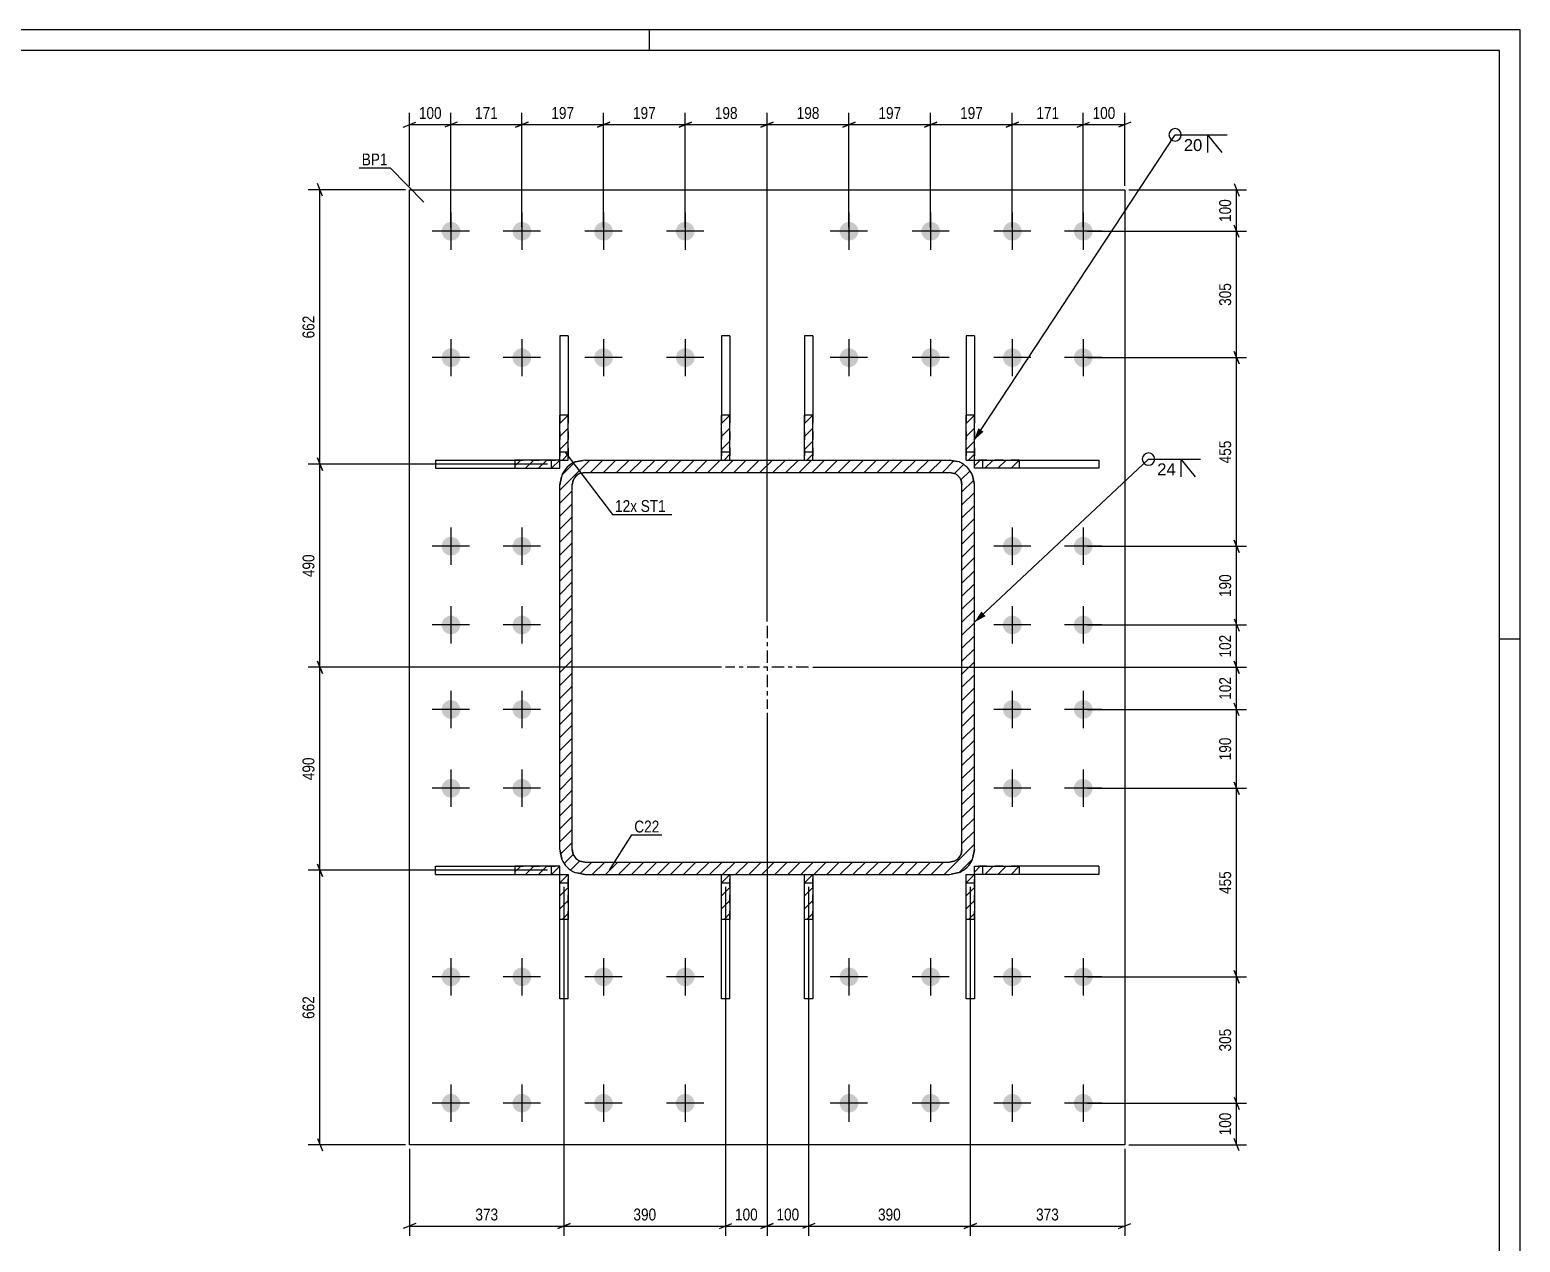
# Model space of a CAD drawing. Header units: millimetres. Extents: x 0 to 841, y 0 to 594.
# Drawn here: x 481.5 to 841, y 301.5 to 594 of the extents above; entities that cross this region are included whole.
import ezdxf

# ---------------------------------------------------------------- set-up
doc = ezdxf.new("R2010")
doc.units = ezdxf.units.MM
doc.linetypes.add('DXK_LINE_DOT2', pattern=[3.9198, 1.9599, -1.9599])
doc.linetypes.add('DXK_LINE_DOT3', pattern=[5.9187, 2.979, -0.9799, 0.9799, -0.9799])
doc.styles.add('Arial', font='ARIAL.TTF', dxfattribs={"height": 0.2})
doc.styles.add('Arial Narrow', font='ARIALN.TTF', dxfattribs={"height": 0.2})

# ---------------------------------------------------------------- blocks, each defined once
blk = doc.blocks.new('Unknown-727412140-2639')
at = {"color": 5, "linetype": 'Continuous'}
for p, q in [((841, 594), (0, 594)), ((631, 589), (631, 594)), ((841, 0), (841, 594)), ((836, 589), (5, 589)), ((836, 5), (836, 589)), ((841, 447), (836, 447))]:
    blk.add_line(p, q, dxfattribs=at)
blk = doc.blocks.new('Part-727412140-4032 - 3764')
at = {"linetype": 'Continuous'}
h = blk.add_hatch(dxfattribs=at)
h.set_pattern_fill('', scale=0.7, style=0, pattern_type=0)
h.set_pattern_definition([(45, (720.1797, 490.1868), (-1.57154, 1.57154), [])])
h.paths.add_polyline_path([(720.18, 488.19), (720.18, 490.19), (709.35, 490.19), (709.35, 488.19)])
at = {"color": 7, "linetype": 'DXK_LINE_DOT2'}
for p, q in [((720.18, 490.19), (709.35, 490.19)), ((709.35, 488.19), (709.35, 490.19)), ((711.35, 488.19), (711.35, 490.19)), ((720.18, 488.19), (709.35, 488.19))]:
    blk.add_line(p, q, dxfattribs=at)
at = {"color": 2, "linetype": 'Continuous'}
for p, q in [((709.35, 490.19), (720.18, 490.19)), ((709.35, 488.19), (709.35, 490.19)), ((720.18, 490.19), (739.35, 490.19)), ((720.18, 490.19), (720.18, 488.19)), ((739.35, 490.19), (739.35, 488.19)), ((720.18, 488.19), (709.35, 488.19)), ((739.35, 488.19), (720.18, 488.19))]:
    blk.add_line(p, q, dxfattribs=at)
blk = doc.blocks.new('Part-727412140-4027 - 3764')
at = {"color": 2, "linetype": 'Continuous'}
for p, q in [((573.1, 555.39), (745.6, 555.39)), ((573.1, 324.99), (573.1, 555.39)), ((745.6, 555.39), (745.6, 324.99)), ((745.6, 324.99), (573.1, 324.99))]:
    blk.add_line(p, q, dxfattribs=at)
blk = doc.blocks.new('Part-727412140-4028 - 3764')
at = {"linetype": 'Continuous'}
h = blk.add_hatch(dxfattribs=at)
h.set_pattern_fill('', scale=0.7, style=0, pattern_type=0)
h.set_pattern_definition([(45, (709.3545, 390.1868), (-1.57154, 1.57154), [])])
h.paths.add_polyline_path([(709.35, 379.36), (709.35, 390.19), (707.35, 390.19), (707.35, 379.36)])
at = {"color": 7, "linetype": 'DXK_LINE_DOT2'}
for p, q in [((707.35, 379.36), (707.35, 390.19)), ((707.35, 390.19), (709.35, 390.19)), ((709.35, 379.36), (709.35, 390.19)), ((707.35, 388.19), (709.35, 388.19))]:
    blk.add_line(p, q, dxfattribs=at)
at = {"color": 2, "linetype": 'Continuous'}
for p, q in [((707.35, 379.36), (707.35, 390.19)), ((707.35, 390.19), (709.35, 390.19)), ((709.35, 390.19), (709.35, 379.36)), ((707.35, 360.19), (707.35, 379.36)), ((709.35, 379.36), (707.35, 379.36)), ((709.35, 379.36), (709.35, 360.19)), ((709.35, 360.19), (707.35, 360.19))]:
    blk.add_line(p, q, dxfattribs=at)
blk = doc.blocks.new('Part-727412140-4029 - 3764')
at = {"linetype": 'Continuous'}
h = blk.add_hatch(dxfattribs=at)
h.set_pattern_fill('', scale=0.7, style=0, pattern_type=0)
h.set_pattern_definition([(45, (611.3547, 390.1868), (-1.57154, 1.57154), [])])
h.paths.add_polyline_path([(611.35, 379.36), (611.35, 390.19), (609.35, 390.19), (609.35, 379.36)])
at = {"color": 7, "linetype": 'DXK_LINE_DOT2'}
for p, q in [((609.35, 379.36), (609.35, 390.19)), ((609.35, 390.19), (611.35, 390.19)), ((611.35, 379.36), (611.35, 390.19)), ((609.35, 388.19), (611.35, 388.19))]:
    blk.add_line(p, q, dxfattribs=at)
at = {"color": 2, "linetype": 'Continuous'}
for p, q in [((609.35, 379.36), (609.35, 390.19)), ((609.35, 390.19), (611.35, 390.19)), ((611.35, 390.19), (611.35, 379.36)), ((609.35, 360.19), (609.35, 379.36)), ((611.35, 379.36), (609.35, 379.36)), ((611.35, 360.19), (611.35, 379.36)), ((611.35, 360.19), (609.35, 360.19))]:
    blk.add_line(p, q, dxfattribs=at)
blk = doc.blocks.new('Part-727412140-4030 - 3764')
at = {"linetype": 'Continuous'}
h = blk.add_hatch(dxfattribs=at)
h.set_pattern_fill('', scale=0.7, style=0, pattern_type=0)
h.set_pattern_definition([(45, (709.3545, 501.012), (-1.57154, 1.57154), [])])
h.paths.add_polyline_path([(709.35, 490.19), (709.35, 501.01), (707.35, 501.01), (707.35, 490.19)])
at = {"color": 2, "linetype": 'Continuous'}
for p, q in [((707.35, 520.19), (707.35, 501.01)), ((709.35, 520.19), (707.35, 520.19)), ((709.35, 520.19), (709.35, 501.01)), ((707.35, 490.19), (707.35, 501.01)), ((709.35, 501.01), (707.35, 501.01)), ((709.35, 490.19), (709.35, 501.01)), ((707.35, 490.19), (709.35, 490.19))]:
    blk.add_line(p, q, dxfattribs=at)
at = {"color": 7, "linetype": 'DXK_LINE_DOT2'}
for p, q in [((707.35, 501.01), (707.35, 490.19)), ((709.35, 501.01), (709.35, 490.19)), ((707.35, 492.19), (709.35, 492.19)), ((707.35, 490.19), (709.35, 490.19))]:
    blk.add_line(p, q, dxfattribs=at)
blk = doc.blocks.new('Part-727412140-4031 - 3764')
at = {"linetype": 'Continuous'}
h = blk.add_hatch(dxfattribs=at)
h.set_pattern_fill('', scale=0.7, style=0, pattern_type=0)
h.set_pattern_definition([(45, (611.3547, 501.012), (-1.57154, 1.57154), [])])
h.paths.add_polyline_path([(611.35, 490.19), (611.35, 501.01), (609.35, 501.01), (609.35, 490.19)])
at = {"color": 2, "linetype": 'Continuous'}
for p, q in [((611.35, 520.19), (609.35, 520.19)), ((609.35, 520.19), (609.35, 501.01)), ((611.35, 520.19), (611.35, 501.01)), ((609.35, 490.19), (609.35, 501.01)), ((611.35, 501.01), (609.35, 501.01)), ((611.35, 490.19), (611.35, 501.01)), ((609.35, 490.19), (611.35, 490.19))]:
    blk.add_line(p, q, dxfattribs=at)
at = {"color": 7, "linetype": 'DXK_LINE_DOT2'}
for p, q in [((609.35, 501.01), (609.35, 490.19)), ((611.35, 501.01), (611.35, 490.19)), ((609.35, 492.19), (611.35, 492.19)), ((609.35, 490.19), (611.35, 490.19))]:
    blk.add_line(p, q, dxfattribs=at)
blk = doc.blocks.new('Part-727412140-4033 - 3764')
at = {"linetype": 'Continuous'}
h = blk.add_hatch(dxfattribs=at)
h.set_pattern_fill('', scale=0.7, style=0, pattern_type=0)
h.set_pattern_definition([(45, (720.1797, 392.1868), (-1.57154, 1.57154), [])])
h.paths.add_polyline_path([(720.18, 390.19), (720.18, 392.19), (709.35, 392.19), (709.35, 390.19)])
at = {"color": 7, "linetype": 'DXK_LINE_DOT2'}
for p, q in [((720.18, 392.19), (709.35, 392.19)), ((709.35, 390.19), (709.35, 392.19)), ((711.35, 390.19), (711.35, 392.19)), ((720.18, 390.19), (709.35, 390.19))]:
    blk.add_line(p, q, dxfattribs=at)
at = {"color": 2, "linetype": 'Continuous'}
for p, q in [((709.35, 392.19), (720.18, 392.19)), ((709.35, 390.19), (709.35, 392.19)), ((739.35, 392.19), (720.18, 392.19)), ((720.18, 392.19), (720.18, 390.19)), ((739.35, 392.19), (739.35, 390.19)), ((720.18, 390.19), (709.35, 390.19)), ((739.35, 390.19), (720.18, 390.19))]:
    blk.add_line(p, q, dxfattribs=at)
blk = doc.blocks.new('Part-727412140-4034 - 3764')
at = {"linetype": 'Continuous'}
h = blk.add_hatch(dxfattribs=at)
h.set_pattern_fill('', scale=0.7, style=0, pattern_type=0)
h.set_pattern_definition([(45, (609.3545, 490.1868), (-1.57154, 1.57154), [])])
h.paths.add_polyline_path([(609.35, 488.19), (609.35, 490.19), (598.53, 490.19), (598.53, 488.19)])
at = {"color": 2, "linetype": 'Continuous'}
for p, q in [((579.35, 490.19), (598.53, 490.19)), ((579.35, 490.19), (579.35, 488.19)), ((609.35, 490.19), (598.53, 490.19)), ((598.53, 490.19), (598.53, 488.19)), ((609.35, 488.19), (609.35, 490.19)), ((579.35, 488.19), (598.53, 488.19)), ((598.53, 488.19), (609.35, 488.19))]:
    blk.add_line(p, q, dxfattribs=at)
at = {"color": 7, "linetype": 'DXK_LINE_DOT2'}
for p, q in [((598.53, 490.19), (609.35, 490.19)), ((607.35, 488.19), (607.35, 490.19)), ((609.35, 488.19), (609.35, 490.19)), ((598.53, 488.19), (609.35, 488.19))]:
    blk.add_line(p, q, dxfattribs=at)
blk = doc.blocks.new('Part-727412140-4035 - 3764')
at = {"linetype": 'Continuous'}
h = blk.add_hatch(dxfattribs=at)
h.set_pattern_fill('', scale=0.7, style=0, pattern_type=0)
h.set_pattern_definition([(45, (609.3545, 392.1868), (-1.57154, 1.57154), [])])
h.paths.add_polyline_path([(609.35, 390.19), (609.35, 392.19), (598.53, 392.19), (598.53, 390.19)])
at = {"color": 2, "linetype": 'Continuous'}
for p, q in [((579.35, 392.19), (598.53, 392.19)), ((579.35, 390.19), (579.35, 392.19)), ((609.35, 392.19), (598.53, 392.19)), ((598.53, 392.19), (598.53, 390.19)), ((609.35, 390.19), (609.35, 392.19)), ((579.35, 390.19), (598.53, 390.19)), ((598.53, 390.19), (609.35, 390.19))]:
    blk.add_line(p, q, dxfattribs=at)
at = {"color": 7, "linetype": 'DXK_LINE_DOT2'}
for p, q in [((598.53, 392.19), (609.35, 392.19)), ((607.35, 390.19), (607.35, 392.19)), ((609.35, 390.19), (609.35, 392.19)), ((598.53, 390.19), (609.35, 390.19))]:
    blk.add_line(p, q, dxfattribs=at)
blk = doc.blocks.new('Part-727412140-4036 - 3764')
at = {"linetype": 'Continuous'}
h = blk.add_hatch(dxfattribs=at)
h.set_pattern_fill('', scale=0.7, style=0, pattern_type=0)
h.set_pattern_definition([(45, (670.3545, 501.012), (-1.57154, 1.57154), [])])
h.paths.add_polyline_path([(670.35, 490.19), (670.35, 501.01), (668.35, 501.01), (668.35, 490.19)])
at = {"color": 2, "linetype": 'Continuous'}
for p, q in [((668.35, 520.19), (668.35, 501.01)), ((670.35, 520.19), (668.35, 520.19)), ((670.35, 520.19), (670.35, 501.01)), ((668.35, 490.19), (668.35, 501.01)), ((670.35, 501.01), (668.35, 501.01)), ((670.35, 490.19), (670.35, 501.01)), ((668.35, 490.19), (670.35, 490.19))]:
    blk.add_line(p, q, dxfattribs=at)
at = {"color": 7, "linetype": 'DXK_LINE_DOT2'}
for p, q in [((668.35, 501.01), (668.35, 490.19)), ((670.35, 501.01), (670.35, 490.19)), ((668.35, 492.19), (670.35, 492.19)), ((668.35, 490.19), (670.35, 490.19))]:
    blk.add_line(p, q, dxfattribs=at)
blk = doc.blocks.new('Part-727412140-4037 - 3764')
at = {"linetype": 'Continuous'}
h = blk.add_hatch(dxfattribs=at)
h.set_pattern_fill('', scale=0.7, style=0, pattern_type=0)
h.set_pattern_definition([(45, (650.3549, 501.012), (-1.57154, 1.57154), [])])
h.paths.add_polyline_path([(650.35, 490.19), (650.35, 501.01), (648.35, 501.01), (648.35, 490.19)])
at = {"color": 2, "linetype": 'Continuous'}
for p, q in [((650.35, 520.19), (648.35, 520.19)), ((648.35, 520.19), (648.35, 501.01)), ((650.35, 520.19), (650.35, 501.01)), ((648.35, 490.19), (648.35, 501.01)), ((650.35, 501.01), (648.35, 501.01)), ((650.35, 490.19), (650.35, 501.01)), ((648.35, 490.19), (650.35, 490.19))]:
    blk.add_line(p, q, dxfattribs=at)
at = {"color": 7, "linetype": 'DXK_LINE_DOT2'}
for p, q in [((648.35, 501.01), (648.35, 490.19)), ((650.35, 501.01), (650.35, 490.19)), ((648.35, 492.19), (650.35, 492.19)), ((648.35, 490.19), (650.35, 490.19))]:
    blk.add_line(p, q, dxfattribs=at)
blk = doc.blocks.new('Part-727412140-4038 - 3764')
at = {"linetype": 'Continuous'}
h = blk.add_hatch(dxfattribs=at)
h.set_pattern_fill('', scale=0.7, style=0, pattern_type=0)
h.set_pattern_definition([(45, (670.3545, 390.1868), (-1.57154, 1.57154), [])])
h.paths.add_polyline_path([(670.35, 379.36), (670.35, 390.19), (668.35, 390.19), (668.35, 379.36)])
at = {"color": 7, "linetype": 'DXK_LINE_DOT2'}
for p, q in [((668.35, 379.36), (668.35, 390.19)), ((668.35, 390.19), (670.35, 390.19)), ((670.35, 379.36), (670.35, 390.19)), ((668.35, 388.19), (670.35, 388.19))]:
    blk.add_line(p, q, dxfattribs=at)
at = {"color": 2, "linetype": 'Continuous'}
for p, q in [((668.35, 379.36), (668.35, 390.19)), ((668.35, 390.19), (670.35, 390.19)), ((670.35, 390.19), (670.35, 379.36)), ((668.35, 360.19), (668.35, 379.36)), ((670.35, 379.36), (668.35, 379.36)), ((670.35, 379.36), (670.35, 360.19)), ((670.35, 360.19), (668.35, 360.19))]:
    blk.add_line(p, q, dxfattribs=at)
blk = doc.blocks.new('Part-727412140-4039 - 3764')
at = {"linetype": 'Continuous'}
h = blk.add_hatch(dxfattribs=at)
h.set_pattern_fill('', scale=0.7, style=0, pattern_type=0)
h.set_pattern_definition([(45, (650.3549, 390.1868), (-1.57154, 1.57154), [])])
h.paths.add_polyline_path([(650.35, 379.36), (650.35, 390.19), (648.35, 390.19), (648.35, 379.36)])
at = {"color": 7, "linetype": 'DXK_LINE_DOT2'}
for p, q in [((648.35, 379.36), (648.35, 390.19)), ((648.35, 390.19), (650.35, 390.19)), ((650.35, 379.36), (650.35, 390.19)), ((648.35, 388.19), (650.35, 388.19))]:
    blk.add_line(p, q, dxfattribs=at)
at = {"color": 2, "linetype": 'Continuous'}
for p, q in [((648.35, 379.36), (648.35, 390.19)), ((648.35, 390.19), (650.35, 390.19)), ((650.35, 390.19), (650.35, 379.36)), ((648.35, 360.19), (648.35, 379.36)), ((650.35, 379.36), (648.35, 379.36)), ((650.35, 360.19), (650.35, 379.36)), ((650.35, 360.19), (648.35, 360.19))]:
    blk.add_line(p, q, dxfattribs=at)
blk = doc.blocks.new('Part-727412140-4041 - 3764')
at = {"linetype": 'Continuous'}
h = blk.add_hatch(dxfattribs=at)
h.set_pattern_fill('', scale=0.7, style=0, pattern_type=0)
h.set_pattern_definition([(45, (705.6508, 390.6435), (-1.571545, 1.571545), [])])
h.paths.add_polyline_path([(703.35, 390.19), (705.65, 390.64), (707.6, 391.94), (708.9, 393.89), (709.35, 396.19), (709.35, 484.19), (708.9, 486.48), (707.6, 488.43), (705.65, 489.73), (703.35, 490.19), (615.35, 490.19), (613.06, 489.73), (611.11, 488.43), (609.81, 486.48), (609.35, 484.19), (609.35, 396.19), (609.81, 393.89), (611.11, 391.94), (613.06, 390.64), (615.35, 390.19)])
h.paths.add_polyline_path([(614.21, 393.42), (613.23, 394.07), (612.58, 395.04), (612.35, 396.19), (612.35, 484.19), (612.58, 485.33), (613.23, 486.31), (614.21, 486.96), (615.35, 487.19), (703.35, 487.19), (704.5, 486.96), (705.48, 486.31), (706.13, 485.33), (706.35, 484.19), (706.35, 396.19), (706.13, 395.04), (705.48, 394.07), (704.5, 393.42), (703.35, 393.19), (615.35, 393.19)])
at = {"color": 7, "linetype": 'DXK_LINE_DOT2'}
for p, q in [((613.06, 489.73), (615.35, 490.19)), ((615.35, 490.19), (703.35, 490.19)), ((703.35, 490.19), (705.65, 489.73)), ((609.35, 484.19), (609.81, 486.48)), ((612.58, 485.33), (612.35, 484.19)), ((615.35, 487.19), (614.21, 486.96)), ((615.35, 487.19), (703.35, 487.19)), ((704.5, 486.96), (703.35, 487.19)), ((706.35, 484.19), (706.13, 485.33)), ((708.9, 486.48), (709.35, 484.19)), ((609.35, 396.19), (609.35, 484.19)), ((612.35, 396.19), (612.35, 484.19)), ((706.35, 396.19), (706.35, 484.19)), ((709.35, 396.19), (709.35, 484.19)), ((609.81, 393.89), (609.35, 396.19)), ((612.35, 396.19), (612.58, 395.04)), ((706.13, 395.04), (706.35, 396.19)), ((709.35, 396.19), (708.9, 393.89)), ((614.21, 393.42), (615.35, 393.19)), ((615.35, 393.19), (703.35, 393.19)), ((703.35, 393.19), (704.5, 393.42)), ((615.35, 390.19), (613.06, 390.64)), ((615.35, 390.19), (703.35, 390.19)), ((705.65, 390.64), (703.35, 390.19))]:
    blk.add_line(p, q, dxfattribs=at)
at = {"color": 2, "linetype": 'Continuous'}
for p, q in [((615.35, 490.19), (613.06, 489.73)), ((615.35, 490.19), (703.35, 490.19)), ((705.65, 489.73), (703.35, 490.19)), ((609.81, 486.48), (609.35, 484.19)), ((612.35, 484.19), (612.58, 485.33)), ((614.21, 486.96), (615.35, 487.19)), ((615.35, 487.19), (703.35, 487.19)), ((703.35, 487.19), (704.5, 486.96)), ((706.13, 485.33), (706.35, 484.19)), ((709.35, 484.19), (708.9, 486.48)), ((609.35, 396.19), (609.35, 484.19)), ((612.35, 396.19), (612.35, 484.19)), ((706.35, 396.19), (706.35, 484.19)), ((709.35, 396.19), (709.35, 484.19)), ((609.35, 396.19), (609.81, 393.89)), ((612.58, 395.04), (612.35, 396.19)), ((706.35, 396.19), (706.13, 395.04)), ((708.9, 393.89), (709.35, 396.19)), ((615.35, 393.19), (614.21, 393.42)), ((615.35, 393.19), (703.35, 393.19)), ((704.5, 393.42), (703.35, 393.19)), ((613.06, 390.64), (615.35, 390.19)), ((615.35, 390.19), (703.35, 390.19)), ((703.35, 390.19), (705.65, 390.64))]:
    blk.add_line(p, q, dxfattribs=at)
at = {"color": 7, "linetype": 'DXK_LINE_DOT3'}
for p, q in [((659.35, 450.19), (659.35, 430.19)), ((669.35, 440.19), (649.35, 440.19))]:
    blk.add_line(p, q, dxfattribs=at)
at = {"color": 7, "linetype": 'DXK_LINE_DOT2'}
for centre, radius, start, end in [((615.35, 484.19), 6, 112.5, 157.5), ((703.35, 484.19), 6, 22.5, 67.5), ((615.35, 484.19), 3, 112.5, 157.5), ((703.35, 484.19), 3, 22.5, 67.5), ((615.35, 396.19), 6, 202.5, 247.5), ((615.35, 396.19), 3, 202.5, 247.5), ((703.35, 396.19), 3, 292.5, 337.5), ((703.35, 396.19), 6, 292.5, 337.5)]:
    blk.add_arc(centre, radius, start, end, dxfattribs=at)
at = {"color": 2, "linetype": 'Continuous'}
for centre, radius, start, end in [((615.35, 484.19), 6, 112.5, 157.5), ((703.35, 484.19), 6, 22.5, 67.5), ((615.35, 484.19), 3, 112.5, 157.5), ((703.35, 484.19), 3, 22.5, 67.5), ((615.35, 396.19), 6, 202.5, 247.5), ((615.35, 396.19), 3, 202.5, 247.5), ((703.35, 396.19), 3, 292.5, 337.5), ((703.35, 396.19), 6, 292.5, 337.5)]:
    blk.add_arc(centre, radius, start, end, dxfattribs=at)
blk = doc.blocks.new('Bolt-727412140-5820 - 3764')
at = {"linetype": 'Continuous'}
for points in [[(585.35, 545.39, -1), (580.85, 545.39, -1)], [(602.45, 545.39, -1), (597.95, 545.39, -1)], [(622.15, 545.39, -1), (617.65, 545.39, -1)], [(641.85, 545.39, -1), (637.35, 545.39, -1)], [(681.35, 545.39, -1), (676.85, 545.39, -1)], [(701.05, 545.39, -1), (696.55, 545.39, -1)], [(720.75, 545.39, -1), (716.25, 545.39, -1)], [(737.85, 545.39, -1), (733.35, 545.39, -1)], [(585.35, 514.89, -1), (580.85, 514.89, -1)], [(602.45, 514.89, -1), (597.95, 514.89, -1)], [(622.15, 514.89, -1), (617.65, 514.89, -1)], [(641.85, 514.89, -1), (637.35, 514.89, -1)], [(681.35, 514.89, -1), (676.85, 514.89, -1)], [(701.05, 514.89, -1), (696.55, 514.89, -1)], [(720.75, 514.89, -1), (716.25, 514.89, -1)], [(737.85, 514.89, -1), (733.35, 514.89, -1)], [(585.35, 469.39, -1), (580.85, 469.39, -1)], [(602.45, 469.39, -1), (597.95, 469.39, -1)], [(720.75, 469.39, -1), (716.25, 469.39, -1)], [(737.85, 469.39, -1), (733.35, 469.39, -1)], [(585.35, 450.39, -1), (580.85, 450.39, -1)], [(602.45, 450.39, -1), (597.95, 450.39, -1)], [(720.75, 450.39, -1), (716.25, 450.39, -1)], [(737.85, 450.39, -1), (733.35, 450.39, -1)], [(585.35, 429.99, -1), (580.85, 429.99, -1)], [(602.45, 429.99, -1), (597.95, 429.99, -1)], [(720.75, 429.99, -1), (716.25, 429.99, -1)], [(737.85, 429.99, -1), (733.35, 429.99, -1)], [(585.35, 410.99, -1), (580.85, 410.99, -1)], [(602.45, 410.99, -1), (597.95, 410.99, -1)], [(720.75, 410.99, -1), (716.25, 410.99, -1)], [(737.85, 410.99, -1), (733.35, 410.99, -1)], [(585.35, 365.49, -1), (580.85, 365.49, -1)], [(602.45, 365.49, -1), (597.95, 365.49, -1)], [(622.15, 365.49, -1), (617.65, 365.49, -1)], [(641.85, 365.49, -1), (637.35, 365.49, -1)], [(681.35, 365.49, -1), (676.85, 365.49, -1)], [(701.05, 365.49, -1), (696.55, 365.49, -1)], [(720.75, 365.49, -1), (716.25, 365.49, -1)], [(737.85, 365.49, -1), (733.35, 365.49, -1)], [(585.35, 334.99, -1), (580.85, 334.99, -1)], [(602.45, 334.99, -1), (597.95, 334.99, -1)], [(622.15, 334.99, -1), (617.65, 334.99, -1)], [(641.85, 334.99, -1), (637.35, 334.99, -1)], [(681.35, 334.99, -1), (676.85, 334.99, -1)], [(701.05, 334.99, -1), (696.55, 334.99, -1)], [(720.75, 334.99, -1), (716.25, 334.99, -1)], [(737.85, 334.99, -1), (733.35, 334.99, -1)]]:
    blk.add_hatch(color=1, dxfattribs=at).paths.add_polyline_path(points)
at = {"color": 1, "linetype": 'Continuous'}
for p, q in [((583.1, 549.89), (583.1, 540.89)), ((600.2, 549.89), (600.2, 540.89)), ((619.9, 549.89), (619.9, 540.89)), ((639.6, 549.89), (639.6, 540.89)), ((679.1, 549.89), (679.1, 540.89)), ((698.8, 549.89), (698.8, 540.89)), ((718.5, 549.89), (718.5, 540.89)), ((735.6, 549.89), (735.6, 540.89)), ((587.6, 545.39), (578.6, 545.39)), ((604.7, 545.39), (595.7, 545.39)), ((624.4, 545.39), (615.4, 545.39)), ((644.1, 545.39), (635.1, 545.39)), ((683.6, 545.39), (674.6, 545.39)), ((703.3, 545.39), (694.3, 545.39)), ((723, 545.39), (714, 545.39)), ((740.1, 545.39), (731.1, 545.39)), ((583.1, 519.39), (583.1, 510.39)), ((600.2, 519.39), (600.2, 510.39)), ((619.9, 519.39), (619.9, 510.39)), ((639.6, 519.39), (639.6, 510.39)), ((679.1, 519.39), (679.1, 510.39)), ((698.8, 519.39), (698.8, 510.39)), ((718.5, 519.39), (718.5, 510.39)), ((735.6, 519.39), (735.6, 510.39)), ((587.6, 514.89), (578.6, 514.89)), ((604.7, 514.89), (595.7, 514.89)), ((624.4, 514.89), (615.4, 514.89)), ((644.1, 514.89), (635.1, 514.89)), ((683.6, 514.89), (674.6, 514.89)), ((703.3, 514.89), (694.3, 514.89)), ((723, 514.89), (714, 514.89)), ((740.1, 514.89), (731.1, 514.89)), ((583.1, 473.89), (583.1, 464.89)), ((600.2, 473.89), (600.2, 464.89)), ((718.5, 473.89), (718.5, 464.89)), ((735.6, 473.89), (735.6, 464.89)), ((587.6, 469.39), (578.6, 469.39)), ((604.7, 469.39), (595.7, 469.39)), ((723, 469.39), (714, 469.39)), ((740.1, 469.39), (731.1, 469.39)), ((583.1, 454.89), (583.1, 445.89)), ((600.2, 454.89), (600.2, 445.89)), ((718.5, 454.89), (718.5, 445.89)), ((735.6, 454.89), (735.6, 445.89)), ((587.6, 450.39), (578.6, 450.39)), ((604.7, 450.39), (595.7, 450.39)), ((723, 450.39), (714, 450.39)), ((740.1, 450.39), (731.1, 450.39)), ((583.1, 434.49), (583.1, 425.49)), ((600.2, 434.49), (600.2, 425.49)), ((718.5, 434.49), (718.5, 425.49)), ((735.6, 434.49), (735.6, 425.49)), ((587.6, 429.99), (578.6, 429.99)), ((604.7, 429.99), (595.7, 429.99)), ((723, 429.99), (714, 429.99)), ((740.1, 429.99), (731.1, 429.99)), ((583.1, 415.49), (583.1, 406.49)), ((600.2, 415.49), (600.2, 406.49)), ((718.5, 415.49), (718.5, 406.49)), ((735.6, 415.49), (735.6, 406.49)), ((587.6, 410.99), (578.6, 410.99)), ((604.7, 410.99), (595.7, 410.99)), ((723, 410.99), (714, 410.99)), ((740.1, 410.99), (731.1, 410.99)), ((583.1, 369.99), (583.1, 360.99)), ((600.2, 369.99), (600.2, 360.99)), ((619.9, 369.99), (619.9, 360.99)), ((639.6, 369.99), (639.6, 360.99)), ((679.1, 369.99), (679.1, 360.99)), ((698.8, 369.99), (698.8, 360.99)), ((718.5, 369.99), (718.5, 360.99)), ((735.6, 369.99), (735.6, 360.99)), ((587.6, 365.49), (578.6, 365.49)), ((604.7, 365.49), (595.7, 365.49)), ((624.4, 365.49), (615.4, 365.49)), ((644.1, 365.49), (635.1, 365.49)), ((683.6, 365.49), (674.6, 365.49)), ((703.3, 365.49), (694.3, 365.49)), ((723, 365.49), (714, 365.49)), ((740.1, 365.49), (731.1, 365.49)), ((583.1, 339.49), (583.1, 330.49)), ((600.2, 339.49), (600.2, 330.49)), ((619.9, 339.49), (619.9, 330.49)), ((639.6, 339.49), (639.6, 330.49)), ((679.1, 339.49), (679.1, 330.49)), ((698.8, 339.49), (698.8, 330.49)), ((718.5, 339.49), (718.5, 330.49)), ((735.6, 339.49), (735.6, 330.49)), ((587.6, 334.99), (578.6, 334.99)), ((604.7, 334.99), (595.7, 334.99)), ((624.4, 334.99), (615.4, 334.99)), ((644.1, 334.99), (635.1, 334.99)), ((683.6, 334.99), (674.6, 334.99)), ((703.3, 334.99), (694.3, 334.99)), ((723, 334.99), (714, 334.99)), ((740.1, 334.99), (731.1, 334.99))]:
    blk.add_line(p, q, dxfattribs=at)
blk = doc.blocks.new('StraightDimension-727412140-6205 - 3764')
at = {"color": 7, "linetype": 'Continuous'}
for p, q in [((736.6, 514.89), (775.01, 514.89)), ((773.21, 513.39), (772.01, 516.39)), ((772.61, 469.39), (772.61, 514.89)), ((736.6, 469.39), (775.01, 469.39)), ((772.01, 470.89), (773.21, 467.89))]:
    blk.add_line(p, q, dxfattribs=at)
at = {"color": 0}
blk.add_wipeout([(771.86, 495.48), (767.66, 495.48), (767.66, 488.79), (771.86, 488.79)], dxfattribs=at)
at = {"color": 3, "style": 'Arial Narrow'}
blk.add_text('455', height=2.863, rotation=90.0002, dxfattribs=at).set_placement((771.26, 489.39))
blk = doc.blocks.new('StraightDimension-727412140-6008 - 3764')
at = {"color": 7, "linetype": 'Continuous'}
for p, q in [((734.1, 570.54), (737.1, 571.74)), ((735.6, 546.39), (735.6, 573.99)), ((747.1, 571.74), (744.1, 570.54)), ((745.6, 556.39), (745.6, 573.99)), ((735.6, 571.14), (745.6, 571.14))]:
    blk.add_line(p, q, dxfattribs=at)
at = {"color": 0}
blk.add_wipeout([(743.95, 571.89), (743.95, 576.09), (737.26, 576.09), (737.26, 571.89)], dxfattribs=at)
at = {"color": 3, "style": 'Arial Narrow'}
blk.add_text('100', height=2.863, dxfattribs=at).set_placement((737.86, 572.49))
blk = doc.blocks.new('StraightDimension-727412140-6401 - 3764')
at = {"color": 7, "linetype": 'Continuous'}
for p, q in [((659.35, 429.19), (659.35, 302.96)), ((649.35, 387.19), (649.35, 302.96)), ((647.85, 304.76), (650.85, 305.96)), ((660.85, 305.96), (657.85, 304.76)), ((649.35, 305.36), (659.35, 305.36))]:
    blk.add_line(p, q, dxfattribs=at)
at = {"color": 0}
blk.add_wipeout([(657.7, 306.11), (657.7, 310.31), (651.01, 310.31), (651.01, 306.11)], dxfattribs=at)
at = {"color": 3, "style": 'Arial Narrow'}
blk.add_text('100', height=2.863, dxfattribs=at).set_placement((651.61, 306.71))
blk = doc.blocks.new('StraightDimension-727412140-6209 - 3764')
at = {"color": 7, "linetype": 'Continuous'}
for p, q in [((773.21, 428.49), (772.01, 431.49)), ((736.6, 429.99), (775.01, 429.99)), ((772.61, 410.99), (772.61, 429.99)), ((736.6, 410.99), (775.01, 410.99)), ((772.01, 412.49), (773.21, 409.49))]:
    blk.add_line(p, q, dxfattribs=at)
at = {"color": 0}
blk.add_wipeout([(771.86, 423.83), (767.66, 423.83), (767.66, 417.14), (771.86, 417.14)], dxfattribs=at)
at = {"color": 3, "style": 'Arial Narrow'}
blk.add_text('190', height=2.863, rotation=90.0002, dxfattribs=at).set_placement((771.26, 417.74))
blk = doc.blocks.new('StraightDimension-727412140-6208 - 3764')
at = {"color": 7, "linetype": 'Continuous'}
for p, q in [((670.35, 440.19), (775.01, 440.19)), ((772.01, 441.69), (773.21, 438.69)), ((772.61, 429.99), (772.61, 440.19)), ((773.21, 428.49), (772.01, 431.49)), ((736.6, 429.99), (775.01, 429.99))]:
    blk.add_line(p, q, dxfattribs=at)
at = {"color": 0}
blk.add_wipeout([(771.86, 438.43), (767.66, 438.43), (767.66, 431.74), (771.86, 431.74)], dxfattribs=at)
at = {"color": 3, "style": 'Arial Narrow'}
blk.add_text('102', height=2.863, rotation=90.0002, dxfattribs=at).set_placement((771.26, 432.34))
blk = doc.blocks.new('StraightDimension-727412140-6204 - 3764')
at = {"color": 7, "linetype": 'Continuous'}
for p, q in [((773.21, 543.89), (772.01, 546.89)), ((736.6, 545.39), (775.01, 545.39)), ((772.61, 514.89), (772.61, 545.39)), ((736.6, 514.89), (775.01, 514.89)), ((772.01, 516.39), (773.21, 513.39))]:
    blk.add_line(p, q, dxfattribs=at)
at = {"color": 0}
blk.add_wipeout([(771.86, 533.48), (767.66, 533.48), (767.66, 526.79), (771.86, 526.79)], dxfattribs=at)
at = {"color": 3, "style": 'Arial Narrow'}
blk.add_text('305', height=2.863, rotation=90.0002, dxfattribs=at).set_placement((771.26, 527.39))
blk = doc.blocks.new('StraightDimension-727412140-6211 - 3764')
at = {"color": 7, "linetype": 'Continuous'}
for p, q in [((773.21, 363.99), (772.01, 366.99)), ((736.6, 365.49), (775.01, 365.49)), ((772.61, 334.99), (772.61, 365.49)), ((736.6, 334.99), (775.01, 334.99)), ((772.01, 336.49), (773.21, 333.49))]:
    blk.add_line(p, q, dxfattribs=at)
at = {"color": 0}
blk.add_wipeout([(771.86, 353.58), (767.66, 353.58), (767.66, 346.89), (771.86, 346.89)], dxfattribs=at)
at = {"color": 3, "style": 'Arial Narrow'}
blk.add_text('305', height=2.863, rotation=90.0002, dxfattribs=at).set_placement((771.26, 347.49))
blk = doc.blocks.new('StraightDimension-727412140-6210 - 3764')
at = {"color": 7, "linetype": 'Continuous'}
for p, q in [((736.6, 410.99), (775.01, 410.99)), ((773.21, 409.49), (772.01, 412.49)), ((772.61, 365.49), (772.61, 410.99)), ((772.01, 366.99), (773.21, 363.99)), ((736.6, 365.49), (775.01, 365.49))]:
    blk.add_line(p, q, dxfattribs=at)
at = {"color": 0}
blk.add_wipeout([(771.86, 391.58), (767.66, 391.58), (767.66, 384.89), (771.86, 384.89)], dxfattribs=at)
at = {"color": 3, "style": 'Arial Narrow'}
blk.add_text('455', height=2.863, rotation=90.0002, dxfattribs=at).set_placement((771.26, 385.49))
blk = doc.blocks.new('StraightDimension-727412140-6402 - 3764')
at = {"color": 7, "linetype": 'Continuous'}
for p, q in [((610.35, 387.19), (610.35, 302.96)), ((649.35, 387.19), (649.35, 302.96)), ((611.85, 305.96), (608.85, 304.76)), ((647.85, 304.76), (650.85, 305.96)), ((610.35, 305.36), (649.35, 305.36))]:
    blk.add_line(p, q, dxfattribs=at)
at = {"color": 0}
blk.add_wipeout([(633.2, 306.11), (633.2, 310.31), (626.51, 310.31), (626.51, 306.11)], dxfattribs=at)
at = {"color": 3, "style": 'Arial Narrow'}
blk.add_text('390', height=2.863, dxfattribs=at).set_placement((627.11, 306.71))
blk = doc.blocks.new('StraightDimension-727412140-6399 - 3764')
at = {"color": 7, "linetype": 'Continuous'}
for p, q in [((669.35, 387.19), (669.35, 302.96)), ((708.35, 387.19), (708.35, 302.96)), ((670.85, 305.96), (667.85, 304.76)), ((706.85, 304.76), (709.85, 305.96)), ((669.35, 305.36), (708.35, 305.36))]:
    blk.add_line(p, q, dxfattribs=at)
at = {"color": 0}
blk.add_wipeout([(692.2, 306.11), (692.2, 310.31), (685.51, 310.31), (685.51, 306.11)], dxfattribs=at)
at = {"color": 3, "style": 'Arial Narrow'}
blk.add_text('390', height=2.863, dxfattribs=at).set_placement((686.11, 306.71))
blk = doc.blocks.new('StraightDimension-727412140-6207 - 3764')
at = {"color": 7, "linetype": 'Continuous'}
for p, q in [((736.6, 450.39), (775.01, 450.39)), ((772.01, 451.89), (773.21, 448.89)), ((772.61, 440.19), (772.61, 450.39)), ((670.35, 440.19), (775.01, 440.19)), ((773.21, 438.69), (772.01, 441.69))]:
    blk.add_line(p, q, dxfattribs=at)
at = {"color": 0}
blk.add_wipeout([(771.86, 448.63), (767.66, 448.63), (767.66, 441.94), (771.86, 441.94)], dxfattribs=at)
at = {"color": 3, "style": 'Arial Narrow'}
blk.add_text('102', height=2.863, rotation=90.0002, dxfattribs=at).set_placement((771.26, 442.54))
blk = doc.blocks.new('StraightDimension-727412140-6014 - 3764')
at = {"color": 7, "linetype": 'Continuous'}
for p, q in [((621.4, 571.74), (618.4, 570.54)), ((619.9, 546.39), (619.9, 573.99)), ((638.1, 570.54), (641.1, 571.74)), ((639.6, 546.39), (639.6, 573.99)), ((619.9, 571.14), (639.6, 571.14))]:
    blk.add_line(p, q, dxfattribs=at)
at = {"color": 0}
blk.add_wipeout([(633.1, 571.89), (633.1, 576.09), (626.41, 576.09), (626.41, 571.89)], dxfattribs=at)
at = {"color": 3, "style": 'Arial Narrow'}
blk.add_text('197', height=2.863, dxfattribs=at).set_placement((627.01, 572.49))
blk = doc.blocks.new('StraightDimension-727412140-7922 - 3764')
at = {"color": 7, "linetype": 'Continuous'}
for p, q in [((606.35, 489.19), (548.65, 489.19)), ((552.1, 487.69), (550.9, 490.69)), ((551.5, 440.19), (551.5, 489.19)), ((648.35, 440.19), (548.65, 440.19)), ((550.9, 441.69), (552.1, 438.69))]:
    blk.add_line(p, q, dxfattribs=at)
at = {"color": 0}
blk.add_wipeout([(550.75, 468.03), (546.55, 468.03), (546.55, 461.34), (550.75, 461.34)], dxfattribs=at)
at = {"color": 3, "style": 'Arial Narrow'}
blk.add_text('490', height=2.863, rotation=90.0002, dxfattribs=at).set_placement((550.15, 461.94))
blk = doc.blocks.new('StraightDimension-727412140-6403 - 3764')
at = {"color": 7, "linetype": 'Continuous'}
for p, q in [((610.35, 387.19), (610.35, 302.96)), ((573.1, 323.99), (573.1, 302.96)), ((574.6, 305.96), (571.6, 304.76)), ((608.85, 304.76), (611.85, 305.96)), ((573.1, 305.36), (610.35, 305.36))]:
    blk.add_line(p, q, dxfattribs=at)
at = {"color": 0}
blk.add_wipeout([(595.07, 306.11), (595.07, 310.31), (588.39, 310.31), (588.39, 306.11)], dxfattribs=at)
at = {"color": 3, "style": 'Arial Narrow'}
blk.add_text('373', height=2.863, dxfattribs=at).set_placement((588.99, 306.71))
blk = doc.blocks.new('StraightDimension-727412140-6212 - 3764')
at = {"color": 7, "linetype": 'Continuous'}
for p, q in [((736.6, 334.99), (775.01, 334.99)), ((772.01, 336.49), (773.21, 333.49)), ((772.61, 324.99), (772.61, 334.99)), ((746.6, 324.99), (775.01, 324.99)), ((773.21, 323.49), (772.01, 326.49))]:
    blk.add_line(p, q, dxfattribs=at)
at = {"color": 0}
blk.add_wipeout([(771.86, 333.33), (767.66, 333.33), (767.66, 326.64), (771.86, 326.64)], dxfattribs=at)
at = {"color": 3, "style": 'Arial Narrow'}
blk.add_text('100', height=2.863, rotation=90.0002, dxfattribs=at).set_placement((771.26, 327.24))
blk = doc.blocks.new('StraightDimension-727412140-6011 - 3764')
at = {"color": 7, "linetype": 'Continuous'}
for p, q in [((680.6, 571.74), (677.6, 570.54)), ((679.1, 546.39), (679.1, 573.99)), ((697.3, 570.54), (700.3, 571.74)), ((698.8, 546.39), (698.8, 573.99)), ((679.1, 571.14), (698.8, 571.14))]:
    blk.add_line(p, q, dxfattribs=at)
at = {"color": 0}
blk.add_wipeout([(692.3, 571.89), (692.3, 576.09), (685.61, 576.09), (685.61, 571.89)], dxfattribs=at)
at = {"color": 3, "style": 'Arial Narrow'}
blk.add_text('197', height=2.863, dxfattribs=at).set_placement((686.21, 572.49))
blk = doc.blocks.new('StraightDimension-727412140-6009 - 3764')
at = {"color": 7, "linetype": 'Continuous'}
for p, q in [((720, 571.74), (717, 570.54)), ((718.5, 546.39), (718.5, 573.99)), ((734.1, 570.54), (737.1, 571.74)), ((735.6, 546.39), (735.6, 573.99)), ((718.5, 571.14), (735.6, 571.14))]:
    blk.add_line(p, q, dxfattribs=at)
at = {"color": 0}
blk.add_wipeout([(730.4, 571.89), (730.4, 576.09), (723.71, 576.09), (723.71, 571.89)], dxfattribs=at)
at = {"color": 3, "style": 'Arial Narrow'}
blk.add_text('171', height=2.863, dxfattribs=at).set_placement((724.31, 572.49))
blk = doc.blocks.new('StraightDimension-727412140-6010 - 3764')
at = {"color": 7, "linetype": 'Continuous'}
for p, q in [((700.3, 571.74), (697.3, 570.54)), ((698.8, 546.39), (698.8, 573.99)), ((717, 570.54), (720, 571.74)), ((718.5, 546.39), (718.5, 573.99)), ((698.8, 571.14), (718.5, 571.14))]:
    blk.add_line(p, q, dxfattribs=at)
at = {"color": 0}
blk.add_wipeout([(712, 571.89), (712, 576.09), (705.31, 576.09), (705.31, 571.89)], dxfattribs=at)
at = {"color": 3, "style": 'Arial Narrow'}
blk.add_text('197', height=2.863, dxfattribs=at).set_placement((705.91, 572.49))
blk = doc.blocks.new('StraightDimension-727412140-6012 - 3764')
at = {"color": 7, "linetype": 'Continuous'}
for p, q in [((660.85, 571.74), (657.85, 570.54)), ((659.35, 451.19), (659.35, 573.99)), ((677.6, 570.54), (680.6, 571.74)), ((679.1, 546.39), (679.1, 573.99)), ((659.35, 571.14), (679.1, 571.14))]:
    blk.add_line(p, q, dxfattribs=at)
at = {"color": 0}
blk.add_wipeout([(672.57, 571.89), (672.57, 576.09), (665.89, 576.09), (665.89, 571.89)], dxfattribs=at)
at = {"color": 3, "style": 'Arial Narrow'}
blk.add_text('198', height=2.863, dxfattribs=at).set_placement((666.49, 572.49))
blk = doc.blocks.new('StraightDimension-727412140-6013 - 3764')
at = {"color": 7, "linetype": 'Continuous'}
for p, q in [((641.1, 571.74), (638.1, 570.54)), ((639.6, 546.39), (639.6, 573.99)), ((657.85, 570.54), (660.85, 571.74)), ((659.35, 451.19), (659.35, 573.99)), ((639.6, 571.14), (659.35, 571.14))]:
    blk.add_line(p, q, dxfattribs=at)
at = {"color": 0}
blk.add_wipeout([(652.82, 571.89), (652.82, 576.09), (646.14, 576.09), (646.14, 571.89)], dxfattribs=at)
at = {"color": 3, "style": 'Arial Narrow'}
blk.add_text('198', height=2.863, dxfattribs=at).set_placement((646.74, 572.49))
blk = doc.blocks.new('StraightDimension-727412140-6398 - 3764')
at = {"color": 7, "linetype": 'Continuous'}
for p, q in [((708.35, 387.19), (708.35, 302.96)), ((745.6, 323.99), (745.6, 302.96)), ((709.85, 305.96), (706.85, 304.76)), ((744.1, 304.76), (747.1, 305.96)), ((708.35, 305.36), (745.6, 305.36))]:
    blk.add_line(p, q, dxfattribs=at)
at = {"color": 0}
blk.add_wipeout([(730.32, 306.11), (730.32, 310.31), (723.64, 310.31), (723.64, 306.11)], dxfattribs=at)
at = {"color": 3, "style": 'Arial Narrow'}
blk.add_text('373', height=2.863, dxfattribs=at).set_placement((724.24, 306.71))
blk = doc.blocks.new('StraightDimension-727412140-6206 - 3764')
at = {"color": 7, "linetype": 'Continuous'}
for p, q in [((736.6, 469.39), (775.01, 469.39)), ((773.21, 467.89), (772.01, 470.89)), ((772.61, 450.39), (772.61, 469.39)), ((736.6, 450.39), (775.01, 450.39)), ((772.01, 451.89), (773.21, 448.89))]:
    blk.add_line(p, q, dxfattribs=at)
at = {"color": 0}
blk.add_wipeout([(771.86, 463.23), (767.66, 463.23), (767.66, 456.54), (771.86, 456.54)], dxfattribs=at)
at = {"color": 3, "style": 'Arial Narrow'}
blk.add_text('190', height=2.863, rotation=90.0002, dxfattribs=at).set_placement((771.26, 457.14))
blk = doc.blocks.new('StraightDimension-727412140-6015 - 3764')
at = {"color": 7, "linetype": 'Continuous'}
for p, q in [((601.7, 571.74), (598.7, 570.54)), ((600.2, 546.39), (600.2, 573.99)), ((618.4, 570.54), (621.4, 571.74)), ((619.9, 546.39), (619.9, 573.99)), ((600.2, 571.14), (619.9, 571.14))]:
    blk.add_line(p, q, dxfattribs=at)
at = {"color": 0}
blk.add_wipeout([(613.4, 571.89), (613.4, 576.09), (606.71, 576.09), (606.71, 571.89)], dxfattribs=at)
at = {"color": 3, "style": 'Arial Narrow'}
blk.add_text('197', height=2.863, dxfattribs=at).set_placement((607.31, 572.49))
blk = doc.blocks.new('StraightDimension-727412140-6016 - 3764')
at = {"color": 7, "linetype": 'Continuous'}
for p, q in [((584.6, 571.74), (581.6, 570.54)), ((583.1, 546.39), (583.1, 573.99)), ((598.7, 570.54), (601.7, 571.74)), ((600.2, 546.39), (600.2, 573.99)), ((583.1, 571.14), (600.2, 571.14))]:
    blk.add_line(p, q, dxfattribs=at)
at = {"color": 0}
blk.add_wipeout([(595, 571.89), (595, 576.09), (588.31, 576.09), (588.31, 571.89)], dxfattribs=at)
at = {"color": 3, "style": 'Arial Narrow'}
blk.add_text('171', height=2.863, dxfattribs=at).set_placement((588.91, 572.49))
blk = doc.blocks.new('StraightDimension-727412140-6017 - 3764')
at = {"color": 7, "linetype": 'Continuous'}
for p, q in [((571.6, 570.54), (574.6, 571.74)), ((573.1, 556.39), (573.1, 573.99)), ((584.6, 571.74), (581.6, 570.54)), ((583.1, 546.39), (583.1, 573.99)), ((573.1, 571.14), (583.1, 571.14))]:
    blk.add_line(p, q, dxfattribs=at)
at = {"color": 0}
blk.add_wipeout([(581.45, 571.89), (581.45, 576.09), (574.76, 576.09), (574.76, 571.89)], dxfattribs=at)
at = {"color": 3, "style": 'Arial Narrow'}
blk.add_text('100', height=2.863, dxfattribs=at).set_placement((575.36, 572.49))
blk = doc.blocks.new('StraightDimension-727412140-7921 - 3764')
at = {"color": 7, "linetype": 'Continuous'}
for p, q in [((572.1, 555.39), (548.65, 555.39)), ((552.1, 553.89), (550.9, 556.89)), ((551.5, 489.19), (551.5, 555.39)), ((606.35, 489.19), (548.65, 489.19)), ((550.9, 490.69), (552.1, 487.69))]:
    blk.add_line(p, q, dxfattribs=at)
at = {"color": 0}
blk.add_wipeout([(550.75, 525.63), (546.55, 525.63), (546.55, 518.94), (550.75, 518.94)], dxfattribs=at)
at = {"color": 3, "style": 'Arial Narrow'}
blk.add_text('662', height=2.863, rotation=90.0002, dxfattribs=at).set_placement((550.15, 519.54))
blk = doc.blocks.new('StraightDimension-727412140-6203 - 3764')
at = {"color": 7, "linetype": 'Continuous'}
for p, q in [((746.6, 555.39), (775.01, 555.39)), ((772.01, 556.89), (773.21, 553.89)), ((772.61, 545.39), (772.61, 555.39)), ((773.21, 543.89), (772.01, 546.89)), ((736.6, 545.39), (775.01, 545.39))]:
    blk.add_line(p, q, dxfattribs=at)
at = {"color": 0}
blk.add_wipeout([(771.86, 553.73), (767.66, 553.73), (767.66, 547.04), (771.86, 547.04)], dxfattribs=at)
at = {"color": 3, "style": 'Arial Narrow'}
blk.add_text('100', height=2.863, rotation=90.0002, dxfattribs=at).set_placement((771.26, 547.64))
blk = doc.blocks.new('StraightDimension-727412140-6400 - 3764')
at = {"color": 7, "linetype": 'Continuous'}
for p, q in [((659.35, 429.19), (659.35, 302.96)), ((669.35, 387.19), (669.35, 302.96)), ((657.85, 304.76), (660.85, 305.96)), ((670.85, 305.96), (667.85, 304.76)), ((659.35, 305.36), (669.35, 305.36))]:
    blk.add_line(p, q, dxfattribs=at)
at = {"color": 0}
blk.add_wipeout([(667.7, 306.11), (667.7, 310.31), (661.01, 310.31), (661.01, 306.11)], dxfattribs=at)
at = {"color": 3, "style": 'Arial Narrow'}
blk.add_text('100', height=2.863, dxfattribs=at).set_placement((661.61, 306.71))
blk = doc.blocks.new('StraightDimension-727412140-7923 - 3764')
at = {"color": 7, "linetype": 'Continuous'}
for p, q in [((648.35, 440.19), (548.65, 440.19)), ((552.1, 438.69), (550.9, 441.69)), ((551.5, 391.19), (551.5, 440.19)), ((550.9, 392.69), (552.1, 389.69)), ((606.35, 391.19), (548.65, 391.19))]:
    blk.add_line(p, q, dxfattribs=at)
at = {"color": 0}
blk.add_wipeout([(550.75, 419.03), (546.55, 419.03), (546.55, 412.34), (550.75, 412.34)], dxfattribs=at)
at = {"color": 3, "style": 'Arial Narrow'}
blk.add_text('490', height=2.863, rotation=90.0002, dxfattribs=at).set_placement((550.15, 412.94))
blk = doc.blocks.new('StraightDimension-727412140-7924 - 3764')
at = {"color": 7, "linetype": 'Continuous'}
for p, q in [((552.1, 389.69), (550.9, 392.69)), ((606.35, 391.19), (548.65, 391.19)), ((551.5, 324.99), (551.5, 391.19)), ((572.1, 324.99), (548.65, 324.99)), ((550.9, 326.49), (552.1, 323.49))]:
    blk.add_line(p, q, dxfattribs=at)
at = {"color": 0}
blk.add_wipeout([(550.75, 361.43), (546.55, 361.43), (546.55, 354.74), (550.75, 354.74)], dxfattribs=at)
at = {"color": 3, "style": 'Arial Narrow'}
blk.add_text('662', height=2.863, rotation=90.0002, dxfattribs=at).set_placement((550.15, 355.34))
blk = doc.blocks.new('Mark-727412140-6730 - 3764')
at = {"color": 0}
blk.add_wipeout([(633.35, 400.32), (633.35, 403.32), (627.32, 403.32), (627.32, 400.32)], dxfattribs=at)
blk.add_wipeout([(633.35, 400.32), (633.35, 403.32), (627.32, 403.32), (627.32, 400.32)], dxfattribs=at)
at = {"color": 30, "linetype": 'Continuous'}
for p, q in [((621.3, 391.25), (626.72, 399.72)), ((626.72, 399.72), (633.95, 399.72))]:
    blk.add_line(p, q, dxfattribs=at)
at = {"color": 3, "style": 'Arial Narrow'}
blk.add_text('C22', height=2.863, dxfattribs=at).set_placement((627.32, 400.32))
blk = doc.blocks.new('Mark-727412140-6685 - 3764')
at = {"color": 0}
blk.add_wipeout([(567.79, 561.28), (567.79, 564.28), (561.58, 564.28), (561.58, 561.28)], dxfattribs=at)
blk.add_wipeout([(567.79, 561.28), (567.79, 564.28), (561.58, 564.28), (561.58, 561.28)], dxfattribs=at)
at = {"color": 30, "linetype": 'Continuous'}
for p in [(560.98, 560.68), (576.51, 552.38)]:
    blk.add_line(p, (568.39, 560.68), dxfattribs=at)
at = {"color": 3, "style": 'Arial Narrow'}
blk.add_text('BP1', height=2.863, dxfattribs=at).set_placement((561.58, 561.28))
blk = doc.blocks.new('MarkSet-727412140-6769 - 3764')
at = {"color": 0}
blk.add_wipeout([(627.97, 477.66), (627.97, 480.66), (622.68, 480.66), (622.68, 477.66)], dxfattribs=at)
blk.add_wipeout([(627.97, 477.66), (627.97, 480.66), (622.68, 480.66), (622.68, 477.66)], dxfattribs=at)
at = {"color": 30, "linetype": 'Continuous'}
blk.add_line((610.52, 492.17), (622.08, 477.06), dxfattribs=at)
at = {"color": 0}
blk.add_wipeout([(634.9, 477.66), (634.9, 480.66), (628.87, 480.66), (628.87, 477.66)], dxfattribs=at)
blk.add_wipeout([(634.9, 477.66), (634.9, 480.66), (628.87, 480.66), (628.87, 477.66)], dxfattribs=at)
at = {"color": 30, "linetype": 'Continuous'}
blk.add_line((622.08, 477.06), (636.4, 477.06), dxfattribs=at)
at = {"color": 3, "style": 'Arial Narrow'}
for s, p in [('12x', (622.68, 477.66)), ('ST1', (628.87, 477.66))]:
    blk.add_text(s, height=2.863, dxfattribs=at).set_placement(p)
blk = doc.blocks.new('WeldMark-727412140-7647 - 3764')
at = {"linetype": 'Continuous'}
blk.add_hatch(color=30, dxfattribs=at).paths.add_polyline_path([(712.05, 452.53), (709.35, 451.03), (711.03, 453.63)])
at = {"color": 30, "linetype": 'Continuous'}
blk.add_line((709.35, 451.03), (751.35, 490.42), dxfattribs=at)
at = {"color": 3, "linetype": 'Continuous'}
blk.add_arc((751.35, 490.42), 1.5, 90, 270, dxfattribs=at)
at = {"color": 0}
blk.add_wipeout([(758.1, 486.32), (758.1, 489.72), (753.25, 489.72), (753.25, 486.32)], dxfattribs=at)
at = {"color": 30, "linetype": 'Continuous'}
blk.add_line((751.35, 490.42), (763.9, 490.42), dxfattribs=at)
at = {"color": 3, "linetype": 'Continuous'}
for q in [(762.61, 486.13), (759.18, 486.13)]:
    blk.add_line((759.18, 490.42), q, dxfattribs=at)
blk.add_arc((751.35, 490.42), 1.5, 270, 90, dxfattribs=at)
at = {"color": 3, "style": 'Arial'}
blk.add_text('24', height=2.865, dxfattribs=at).set_placement((753.45, 486.52))
blk = doc.blocks.new('WeldMark-727412140-7660 - 3764')
at = {"linetype": 'Continuous'}
blk.add_hatch(color=30, dxfattribs=at).paths.add_polyline_path([(711.55, 497.04), (709.27, 494.95), (710.3, 497.86)])
at = {"color": 30, "linetype": 'Continuous'}
blk.add_line((709.27, 494.95), (757.76, 568.65), dxfattribs=at)
at = {"color": 3, "linetype": 'Continuous'}
blk.add_arc((757.76, 568.65), 1.5, 90, 270, dxfattribs=at)
at = {"color": 0}
blk.add_wipeout([(764.51, 564.55), (764.51, 567.95), (759.66, 567.95), (759.66, 564.55)], dxfattribs=at)
at = {"color": 30, "linetype": 'Continuous'}
blk.add_line((757.76, 568.65), (770.31, 568.65), dxfattribs=at)
at = {"color": 3, "linetype": 'Continuous'}
for q in [(769.02, 564.36), (765.6, 564.36)]:
    blk.add_line((765.6, 568.65), q, dxfattribs=at)
blk.add_arc((757.76, 568.65), 1.5, 270, 90, dxfattribs=at)
at = {"color": 3, "style": 'Arial'}
blk.add_text('20', height=2.865, dxfattribs=at).set_placement((759.86, 564.75))

msp = doc.modelspace()

# ---------------------------------------------------------------- block references
for name in ['Unknown-727412140-2639', 'Part-727412140-4027 - 3764', 'Bolt-727412140-5820 - 3764', 'Part-727412140-4031 - 3764', 'Part-727412140-4037 - 3764', 'Part-727412140-4036 - 3764', 'Part-727412140-4030 - 3764', 'Part-727412140-4034 - 3764', 'Part-727412140-4041 - 3764', 'Part-727412140-4032 - 3764', 'Part-727412140-4035 - 3764', 'Part-727412140-4033 - 3764', 'Part-727412140-4029 - 3764', 'Part-727412140-4039 - 3764', 'Part-727412140-4038 - 3764', 'Part-727412140-4028 - 3764']:
    msp.add_blockref(name, (0, 0))

# ---------------------------------------------------------------- next in the draw order: block references
for name in ['StraightDimension-727412140-6014 - 3764', 'StraightDimension-727412140-6011 - 3764', 'StraightDimension-727412140-6008 - 3764', 'StraightDimension-727412140-6205 - 3764', 'StraightDimension-727412140-7922 - 3764', 'StraightDimension-727412140-6209 - 3764', 'StraightDimension-727412140-6401 - 3764', 'StraightDimension-727412140-6399 - 3764', 'StraightDimension-727412140-6211 - 3764']:
    msp.add_blockref(name, (0, 0))

# ---------------------------------------------------------------- next in the draw order: block references
for name in ['StraightDimension-727412140-6015 - 3764', 'StraightDimension-727412140-6204 - 3764', 'StraightDimension-727412140-7923 - 3764', 'StraightDimension-727412140-6208 - 3764', 'StraightDimension-727412140-6210 - 3764', 'StraightDimension-727412140-6402 - 3764', 'StraightDimension-727412140-6212 - 3764']:
    msp.add_blockref(name, (0, 0))

# ---------------------------------------------------------------- next in the draw order: block references
for name in ['StraightDimension-727412140-6016 - 3764', 'StraightDimension-727412140-6009 - 3764', 'StraightDimension-727412140-6207 - 3764', 'StraightDimension-727412140-6400 - 3764', 'Mark-727412140-6730 - 3764', 'StraightDimension-727412140-6403 - 3764', 'StraightDimension-727412140-6398 - 3764']:
    msp.add_blockref(name, (0, 0))

# ---------------------------------------------------------------- next in the draw order: block references
for name in ['StraightDimension-727412140-6017 - 3764', 'StraightDimension-727412140-6012 - 3764', 'StraightDimension-727412140-6010 - 3764', 'StraightDimension-727412140-6203 - 3764', 'StraightDimension-727412140-6206 - 3764', 'StraightDimension-727412140-7924 - 3764']:
    msp.add_blockref(name, (0, 0))

# ---------------------------------------------------------------- next in the draw order: block references
for name in ['StraightDimension-727412140-6013 - 3764', 'WeldMark-727412140-7660 - 3764', 'StraightDimension-727412140-7921 - 3764', 'WeldMark-727412140-7647 - 3764']:
    msp.add_blockref(name, (0, 0))

# ---------------------------------------------------------------- next in the draw order: block references
for name in ['Mark-727412140-6685 - 3764', 'MarkSet-727412140-6769 - 3764']:
    msp.add_blockref(name, (0, 0))

doc.saveas('drawing.dxf')
